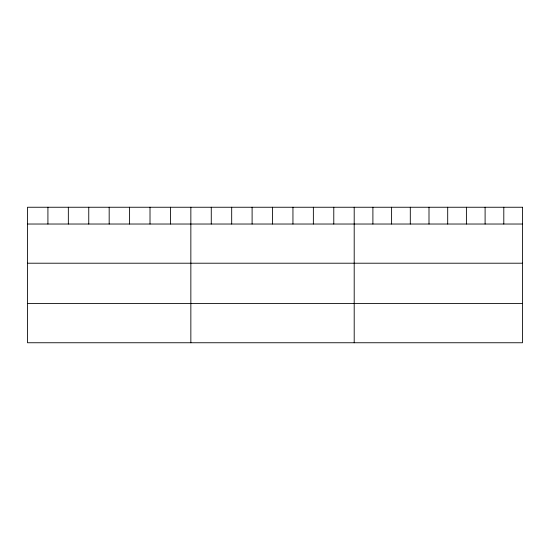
<?xml version="1.0" encoding="UTF-8"?>
<svg xmlns="http://www.w3.org/2000/svg" width="550" height="550" viewBox="0 0 550 550"><rect width="100%" height="100%" fill="white"/><g stroke="black" fill="none" stroke-linecap="round" stroke-linejoin="round"><path stroke-width="0.82" d="M27.5 224.029L522.5 224.029M27.5 263.209L522.5 263.209M27.5 303.572L522.5 303.572M503.8 207.247L503.8 224.029M485.1 207.247L485.1 224.029M466.4 207.247L466.4 224.029M447.7 207.247L447.7 224.029M429 207.247L429 224.029M410.3 207.247L410.3 224.029M391.6 207.247L391.6 224.029M372.9 207.247L372.9 224.029M354.2 207.247L354.2 342.753M333.781 207.247L333.781 224.029M313.363 207.247L313.363 224.029M292.944 207.247L292.944 224.029M272.525 207.247L272.525 224.029M252.106 207.247L252.106 224.029M231.688 207.247L231.688 224.029M211.269 207.247L211.269 224.029M190.85 207.247L190.85 342.753M170.431 207.247L170.431 224.029M150.012 207.247L150.012 224.029M129.594 207.247L129.594 224.029M109.175 207.247L109.175 224.029M88.756 207.247L88.756 224.029M68.338 207.247L68.338 224.029M47.919 207.247L47.919 224.029M522.5 207.247L27.5 207.247L27.5 342.753L522.5 342.753L522.5 207.247"/></g></svg>
